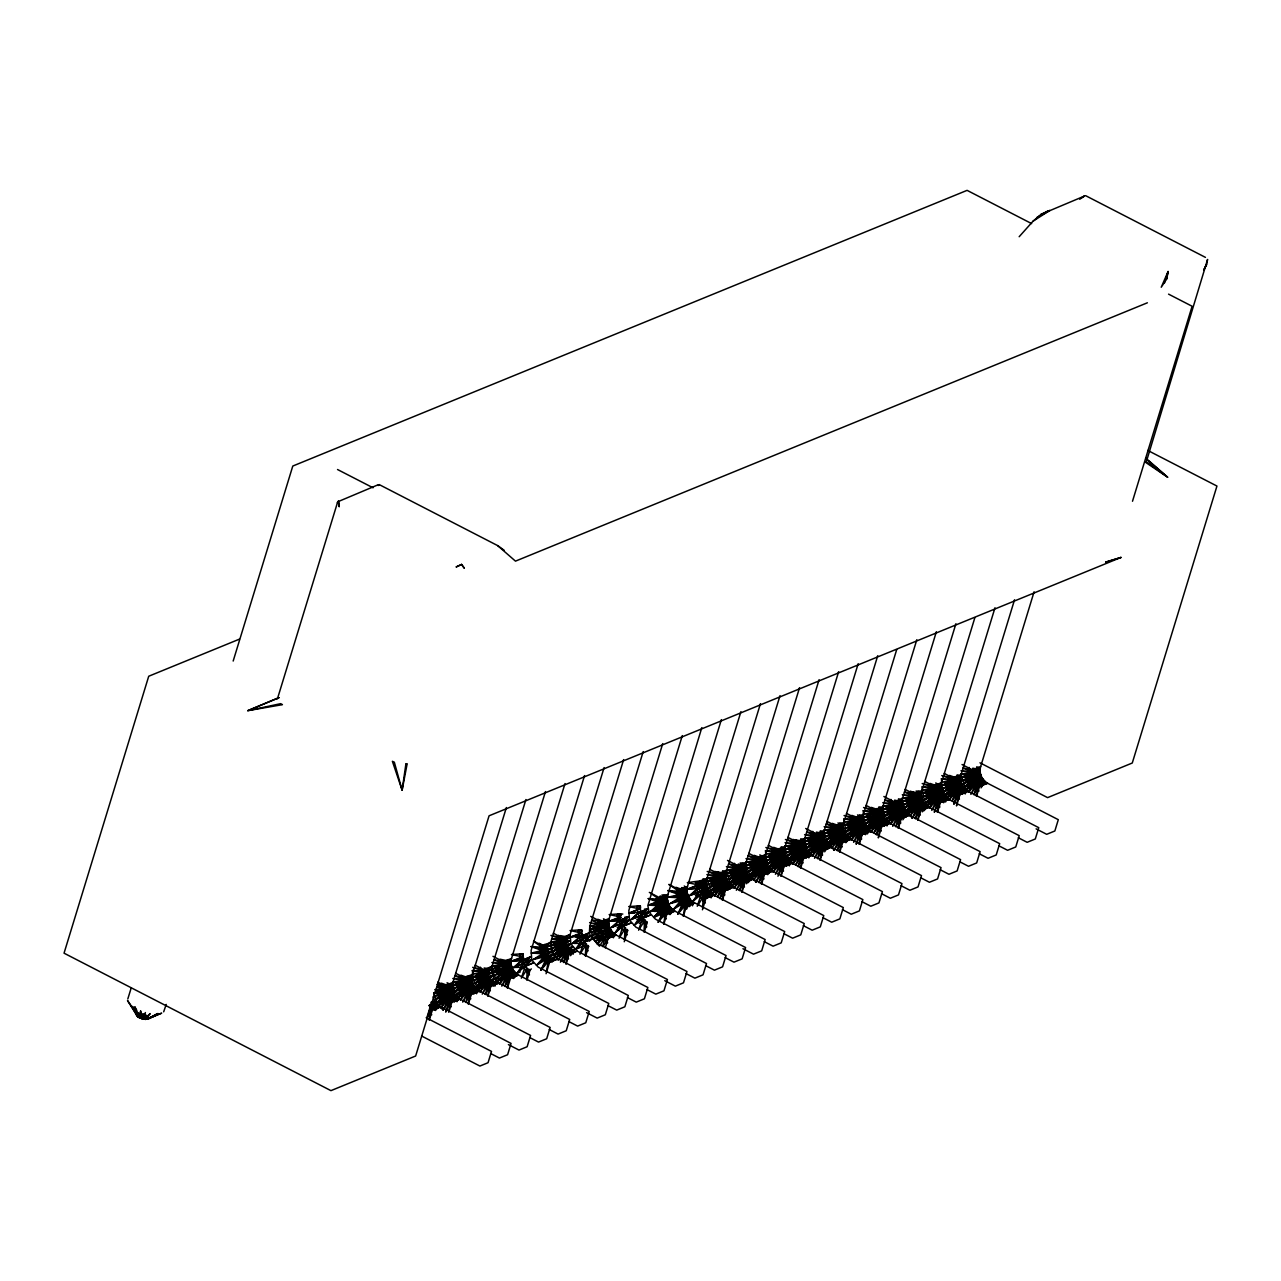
<?xml version="1.0" encoding="UTF-8"?>
<svg xmlns="http://www.w3.org/2000/svg" width="1281" height="1281" viewBox="0 0 1281 1281"><rect width="100%" height="100%" fill="white"/><g stroke="black" fill="none" stroke-linecap="round" stroke-linejoin="round"><path stroke-width="1.5" d="M379.304 484.634L378.199 485.451L379.304 484.634L497.669 545.61L504.314 550.398M526.651 979.853L527.388 968.628L523.593 963.296L522.968 953.721L511.423 954.553L522.44 956.827L511.856 961.07L531.743 959.965L538.132 967.091L608.779 1003.471L605.321 1014.776L597.17 1018.107L586.57 1012.647M585.289 955.882L586.025 944.657L582.231 939.325L581.606 929.75L570.061 930.566L581.078 932.856L570.493 937.1L581.286 936.123L589.42 932.792L589.756 926.419L643.206 751.595M624.375 939.886L625.112 928.677L620.372 920.142L620.693 913.769L609.148 914.586L620.164 916.876L609.58 921.119L629.467 920.014L635.856 927.124L706.504 963.52L703.045 974.825L694.894 978.156L686.072 973.608M643.927 931.895L644.663 920.687L640.868 915.339L640.244 905.779L628.699 906.596L639.699 908.886L629.131 913.129L634.479 913.081M702.548 907.925L703.301 896.716L698.545 888.181L698.882 881.792L707.016 878.478L760.466 703.653M508.397 1044.607L518.997 1050.068L527.131 1046.737L530.59 1035.432L459.943 999.052L451.809 1002.383C445.996 999.324 442.938 991.974 444.795 985.681L452.93 982.351L506.379 807.526M454.339 1002.03L457.349 997.275L449.215 1000.605L445.676 1012.086L450.464 1001.582L459.943 999.052C454.147 995.994 451.072 988.644 452.93 982.351M529.71 1037.53L538.532 1042.077L546.683 1038.747L550.141 1027.442L479.494 991.062L471.344 994.392C465.547 991.334 462.473 983.968 464.33 977.691L472.481 974.361L525.931 799.536M466.012 1002.334L470.015 993.592L479.494 991.062C473.682 988.003 470.623 980.654 472.481 974.361M549.261 1029.54L558.084 1034.087L566.234 1030.757L569.693 1019.452L499.03 983.071L490.895 986.402C485.083 983.344 482.024 975.978 483.882 969.701L492.032 966.37L545.482 791.546M568.796 1021.549L577.635 1026.097L585.769 1022.766L589.228 1011.462L518.581 975.081L510.446 978.412C504.634 975.353 501.56 967.988 503.433 961.711L511.567 958.38L565.017 783.556M511.567 958.38C509.71 964.657 512.768 972.023 518.581 975.081L509.101 977.611L505.114 986.354M627.434 997.579L636.257 1002.126L644.407 998.796L647.866 987.491L577.219 951.094L569.068 954.425C563.272 951.367 560.197 944.017 562.055 937.74L570.205 934.409L623.655 759.585M664.759 980.686L675.359 986.146L683.494 982.815L686.952 971.51L616.305 935.114C610.493 932.056 607.434 924.706 609.292 918.429L662.741 743.604M725.158 957.612L733.981 962.159L742.131 958.845L745.59 947.54L674.943 911.143C669.13 908.085 666.072 900.735 667.929 894.458L721.379 719.634M764.245 941.631L773.084 946.179L781.218 942.848L784.677 931.559L714.029 895.163C708.217 892.104 705.158 884.755 707.016 878.478M783.796 933.641L792.619 938.188L800.769 934.858L804.228 923.553L733.581 887.173L725.43 890.503C719.618 887.445 716.559 880.095 718.417 873.802L726.567 870.488L780.017 695.663M720.098 898.461L724.101 889.703L733.581 887.173C727.768 884.114 724.694 876.764 726.567 870.488M803.331 925.651L812.17 930.198L820.304 926.868L823.763 915.563L753.116 879.182L744.982 882.513C739.169 879.455 736.095 872.105 737.968 865.812L746.102 862.481L799.552 687.673M739.649 890.471L743.637 881.712L753.116 879.182C747.319 876.124 744.245 868.774 746.102 862.481M822.882 917.66L831.705 922.208L839.856 918.877L843.314 907.572L772.667 871.192L764.517 874.523C758.72 871.464 755.646 864.115 757.503 857.822L765.654 854.491L819.103 679.683M759.185 882.481L763.188 873.722L772.667 871.192C766.855 868.134 763.796 860.784 765.654 854.491M842.434 909.67L851.257 914.218L859.407 910.887L862.85 899.582L792.202 863.202L784.068 866.532C778.256 863.474 775.197 856.124 777.055 849.831L785.205 846.501L838.655 671.692M777.935 876.236L782.723 865.732L792.202 863.202C786.406 860.143 783.332 852.794 785.205 846.501M861.969 901.68L870.808 906.227L878.942 902.897L882.401 891.592L811.754 855.212L803.603 858.542C797.807 855.484 794.732 848.134 796.606 841.841L804.74 838.511L858.19 663.702M798.287 866.484L802.274 857.742L811.754 855.212C805.941 852.153 802.883 844.803 804.74 838.511M881.52 893.69L890.343 898.237L898.493 894.907L901.952 883.602L831.305 847.221L823.155 850.552C817.342 847.494 814.284 840.144 816.141 833.851L824.291 830.52L877.741 655.712M817.822 858.494L821.826 849.751L831.305 847.221C825.492 844.163 822.418 836.813 824.291 830.52M901.055 885.699L909.894 890.247L918.029 886.916L921.487 875.612L850.84 839.231L842.706 842.562C836.893 839.503 833.819 832.154 835.692 825.861L843.827 822.53L896.7 649.611M837.374 850.504L841.361 841.761L850.84 839.231C845.044 836.173 841.969 828.823 843.827 822.53M920.607 877.709L929.43 882.257L937.58 878.926L941.039 867.621L870.391 831.241L862.241 834.572C856.445 831.513 853.37 824.163 855.228 817.87L863.378 814.54L916.828 639.715M864.771 834.219L867.797 829.464L859.647 832.794L856.124 844.275L860.912 833.771L870.391 831.241C864.579 828.183 861.521 820.833 863.378 814.54M940.158 869.719L948.981 874.266L957.131 870.936L960.574 859.631L889.927 823.251L881.792 826.581C875.98 823.523 872.921 816.157 874.779 809.88L882.929 806.55L936.379 631.725M876.46 834.523L880.447 825.781L889.927 823.251C884.13 820.192 881.056 812.843 882.929 806.55M959.693 861.729L968.532 866.276L976.666 862.946L980.125 851.641L909.478 815.26L901.328 818.591C895.531 815.533 892.457 808.167 894.33 801.89L902.465 798.559L955.914 623.735M896.011 826.533L899.999 817.79L909.478 815.26C903.665 812.202 900.607 804.836 902.465 798.559M979.244 853.738L988.067 858.286L996.218 854.955L999.676 843.651L929.029 807.27L920.879 810.601C915.066 807.542 912.008 800.177 913.865 793.9L922.016 790.569L974.873 617.65M915.547 818.543L919.55 809.8L929.029 807.27C923.217 804.212 920.142 796.846 922.016 790.569M998.78 845.748L1007.619 850.296L1015.753 846.965L1019.212 835.66L948.564 799.28L940.43 802.595C934.618 799.552 931.543 792.186 933.417 785.91L941.551 782.579L995.001 607.754M942.96 802.258L945.97 797.487L937.836 800.817L934.297 812.298L939.085 801.81L948.564 799.28C942.768 796.222 939.694 788.856 941.551 782.579M1018.331 837.758L1027.154 842.306L1035.304 838.975L1038.763 827.67L968.116 791.29L959.965 794.604C954.169 791.562 951.094 784.196 952.952 777.919L961.102 774.589L1014.552 599.764M962.495 794.268L965.522 789.496L957.371 792.827L953.849 804.308L958.636 793.804L968.116 791.29C962.303 788.231 959.245 780.866 961.102 774.589M1036.105 828.855L1046.705 834.315L1054.855 830.985L1058.298 819.68L987.651 783.283L979.517 786.614C973.704 783.556 970.646 776.206 972.503 769.929L980.654 766.598L1034.103 591.774M974.184 794.572L978.172 785.813L987.651 783.283C981.854 780.241 978.78 772.875 980.654 766.598M490.399 990.805L488.093 988.516L494.274 978.86L491.696 972.743L492.032 966.37L483.529 971.222L472.337 970.534L473.538 980.301L479.959 991.846L487.148 983.472L494.274 978.86L499.03 983.071L489.55 985.601L485.563 994.344M563.736 962.383L567.739 953.624L577.219 951.094L570.83 943.985L570.205 934.409L561.702 939.261L552.383 938.685M609.292 918.429L601.157 921.76L601.782 931.335L608.155 938.445L616.305 935.114M429.103 1019.948L430.928 1009.572L437.814 1005.265L511.055 1043.423L507.596 1054.727L499.446 1058.058L490.623 1053.51M448.654 1011.958L450.464 1001.582L457.349 997.275L448.062 999.452L440.856 1007.843L443.162 1010.117L449.215 1000.605M468.189 1003.968L470.015 993.592L476.9 989.284L473.874 994.04M487.741 995.978L489.55 985.601L496.452 981.278L494.93 986.21M507.292 987.987L509.101 977.611L515.987 973.288L512.96 978.06M546.379 971.991L548.188 961.615L555.073 957.307L628.314 995.481L624.856 1006.786L616.721 1010.117L607.883 1005.569M565.914 964.001L567.739 953.624L574.625 949.317L573.103 954.249M663.638 924.049L665.463 913.673L672.349 909.366L669.322 914.122M683.189 916.059L684.999 905.683L691.9 901.376L765.141 939.549L761.683 950.854L753.532 954.169L742.932 948.725M692.541 905.811L693.149 902.352L684.999 905.683L677.697 914.234L682.597 903.569L690.747 900.239L691.9 901.376L688.874 906.131M722.276 900.079L724.101 889.703L730.987 885.395L727.96 890.151M741.827 892.088L743.637 881.712L750.522 877.405L746.503 883.746M761.362 884.098L763.188 873.722L770.073 869.415L767.047 874.17M780.914 876.108L782.723 865.732L789.624 861.424L786.598 866.18M800.465 868.118L802.274 857.742L809.16 853.434L806.133 858.19M820 860.127L821.826 849.751L828.711 845.444L824.676 851.785M839.551 852.137L841.361 841.761L848.246 837.454L845.236 842.209M859.087 844.147L860.912 833.771L867.797 829.464L858.51 831.641L851.305 840.016L846.02 831.625L843.699 818.703M884.322 826.229L887.349 821.473L880.447 825.781L878.334 837.886L881.792 826.581M898.189 828.167L899.999 817.79L906.884 813.467L902.849 819.824M917.724 820.16L919.55 809.8L926.435 805.477L922.4 811.834M937.276 812.17L939.085 801.81L945.97 797.487L936.683 799.68L929.478 808.055L924.193 799.664L921.872 786.742M957.019 775.886L960.558 777.695L952.6 779.44L941.423 778.752L941.839 785.269L943.745 791.674L949.029 800.065L956.234 791.69L965.522 789.496L958.636 793.804L956.507 805.909L959.965 794.604M976.362 796.19L978.172 785.813L985.073 781.506L981.038 787.863M1166.655 279.018L1168.096 271.492L1161.243 287.232L1166.655 279.018L1168.096 271.492L1164.381 283.165M1206.574 264.623L1203.804 269.827L1206.574 264.623L1207.583 259.435L1146.703 460.52M139.277 1017.69L140.622 1011.013L142.335 1018.859L145.442 1019.372L161.694 1013.143L147.763 1019.068L136.843 1013.912L127.508 1000.541L137.659 1016.666L142.335 1018.859L145.377 1012.566L143.936 1019.212L137.659 1016.666L131.351 1005.985L136.218 1009.06L139.277 1017.69L133.592 1007.555L137.659 1016.666L140.75 1018.347L140.622 1011.013M604.104 767.575L550.654 942.4L542.52 945.73C540.662 952.007 543.72 959.373 549.533 962.415L557.667 959.101L548.188 961.615L540.886 970.165L545.786 959.501L552.896 954.889L555.073 957.307L546.939 960.638L540.886 970.165M740.93 711.644L687.481 886.468L687.144 892.841L690.747 900.239L686.664 909.126M127.812 998.972L131.19 987.971M233.174 661.044L292.789 466.044L967.091 190.357L1031.621 223.599M166.21 1004.416L163.68 1011.83M277.433 698.818L337.72 501.8L378.231 484.73M429.375 1019.788L432.257 1010.373L440.408 1007.042L430.928 1009.572L426.925 1018.315M448.926 1011.798L451.809 1002.383M468.462 1003.808L471.344 994.392M488.013 995.817L490.895 986.402M507.564 987.827L510.446 978.412M584.568 775.565L531.119 950.39L531.743 959.965L516.98 973.304L520.246 971.959M527.099 979.837L529.982 970.422L527.388 968.628L521.351 978.156L525.21 966.21L533.36 962.88L523.353 967.155L516.98 973.304L523.593 963.296L530.798 956.763L522.648 960.093L511.856 961.07L523.593 957.419M546.074 973.72L549.533 962.415M566.186 963.856L569.068 954.425M585.737 955.866L588.62 946.435L586.025 944.657L579.973 954.185L583.848 942.224L590.381 935.995L589.42 932.792L579.396 937.019L572.383 943.505L590.381 935.995L596.754 943.104L667.417 979.501L663.958 990.805L655.808 994.136L646.985 989.589M605.289 947.876L608.155 938.445L614.976 934.313L613.375 937.82M682.293 735.614L628.843 910.439L629.467 920.014L614.704 933.337L621.317 923.329L628.523 916.812L624.92 917.132M624.247 941.759L627.706 930.454L625.112 928.677L619.075 938.204M701.828 727.624L647.85 905.555L649.003 912.008L655.392 919.134L726.039 955.53L722.58 966.835L714.446 970.165L705.607 965.602M644.375 931.895L647.257 922.464L644.663 920.687L639.619 928.629M663.91 923.889L666.793 914.474L674.943 911.143L665.463 913.673L658.162 922.224L663.062 911.56L671.196 908.229L664.006 916.604L666.296 918.893M683.462 915.899L686.344 906.484L694.478 903.153L684.999 905.683C680.083 902.256 677.617 895.579 679.33 889.799L687.481 886.468M702.436 909.798L705.879 898.493L712.7 894.362L711.099 897.869M722.548 899.919L725.43 890.503M742.099 891.928L744.982 882.513M761.635 883.938L764.517 874.523M781.186 875.948L784.068 866.532M800.737 867.958L803.603 858.542M820.272 859.967L823.155 850.552M839.824 851.977L842.706 842.562M859.359 843.987L862.241 834.572M898.461 828.006L901.328 818.591M917.997 820.016L920.879 810.601M937.548 812.026L940.43 802.595M976.634 796.045L979.517 786.614M1132.5 501.255L1192.115 306.255L1168.56 294.134M427.133 1016.794L429.663 1008.595L437.814 1005.265L434.739 1001.422L433.074 996.714M465.724 1002.447L468.75 992.599L476.9 989.284L468.558 996.522L462.137 984.961L460.936 975.193L471.952 979.1L453.218 985.057L455.123 991.446L460.407 999.837L467.613 991.462L475.747 988.131L468.558 996.522L470.848 998.796M485.275 994.456L488.301 984.609L496.452 981.278L493.425 986.05M504.81 986.466L507.852 976.618L515.987 973.288L506.7 975.482L499.494 983.856L494.21 975.465L491.904 965.794L502.889 964.817L511.039 961.487L500.022 959.213L511.039 963.12L492.304 969.06L503.097 968.084L511.247 964.753L500.455 965.746L492.304 969.06M563.448 962.495L566.474 952.648L574.625 949.317L570.589 955.674M602.534 946.515L605.577 936.667L612.558 932.2L603.399 934.233L593.391 938.525L589.628 925.843L608.763 923.169L597.747 919.262L600.068 932.184L607.674 942.864M719.81 898.573L722.836 888.726L730.987 885.395L722.628 892.633L717.344 884.226L715.022 871.304M739.345 890.583L742.388 880.736L750.522 877.405L742.179 884.643L735.758 873.082L734.573 863.314M758.896 882.577L761.923 872.745L770.073 869.415L761.731 876.652L755.31 865.091L754.109 855.324L765.125 859.231L746.391 865.187L748.296 871.576L755.886 882.273L761.923 872.745M778.448 874.587L781.474 864.755L789.624 861.424L781.266 868.662L774.845 857.101L773.66 847.333L784.677 851.241L765.942 857.197L767.831 863.586L773.132 871.993L780.321 863.602L788.472 860.272L781.266 868.662L783.572 870.952M797.983 866.597L801.025 856.765L809.16 853.434L800.817 860.672L794.396 849.111L793.195 839.343M817.534 858.606L820.561 848.775L828.711 845.444L820.352 852.682L813.947 841.121L812.746 831.353M837.069 850.616L840.112 840.784L848.246 837.454L839.904 844.691L833.483 833.13L832.298 823.363L843.314 827.27L824.58 833.226L826.469 839.615L834.059 850.296L840.112 840.784M876.172 834.636L879.198 824.788L887.349 821.473L878.99 828.711L873.706 820.304L871.384 807.382L882.401 811.289L863.666 817.246L865.556 823.635L870.856 832.026L878.045 823.651L886.196 820.32L878.99 828.711L881.296 830.985M895.707 826.645L898.75 816.798L906.884 813.467L898.541 820.705L892.12 809.16L890.919 799.392M915.258 818.655L918.285 808.807L926.435 805.477L918.077 812.714L911.672 801.169L910.471 791.402L921.471 793.676L913.337 798.639L902.753 801.249L904.642 807.654L912.248 818.335L918.285 808.807M973.896 794.684L976.923 784.837L985.073 781.506L976.714 788.744L970.293 777.199L969.109 767.431M619.62 936.491L622.934 926.243L631.085 922.912L621.077 927.204L614.704 933.337M638.611 930.214L642.486 918.253L649.003 912.008L638.034 913.049L631.021 919.534L639.171 916.203L646.761 926.884M707.64 888.037L699.506 891.368L708.377 889.542L701.123 894.282L697.248 906.243L703.301 896.716L710.282 892.249L701.123 894.282L692.893 901.376L699.506 891.368L707.08 886.468L695.903 885.828L687.753 889.158L707.64 888.037L689.658 895.547L696.672 889.078L707.08 886.468L687.753 889.158L706.488 881.584L702.933 879.759M157.467 1013.607L148.436 1018.619L136.843 1013.912L134.425 1007.058M457.013 1001.742L458.614 998.251L450.464 1001.582M476.564 993.752L478.149 990.261L470.015 993.592M789.272 865.908L790.873 862.401L782.723 865.732M808.823 857.918L810.425 854.411L802.274 857.742M867.461 833.931L869.046 830.44L860.912 833.771M886.996 825.941L888.598 822.45L880.447 825.781M945.634 801.97L947.235 798.479L939.085 801.81M965.185 793.98L966.771 790.489L958.636 793.804M443.162 1010.117L448.062 999.452L456.212 996.122L449.007 1004.512L451.312 1006.786M512.384 977.483L514.834 972.151L505.675 974.201L497.444 981.294L505.579 977.963L514.834 972.151L506.7 975.482L501.8 986.146L507.852 976.618M717.616 896.476L721.683 887.573L729.834 884.258L722.628 892.633L724.934 894.923M755.886 882.273L760.786 871.592L768.92 868.262L761.731 876.652L764.02 878.942M795.789 864.499L799.872 855.612L808.007 852.281L800.817 860.672L803.123 862.946M834.059 850.296L838.959 839.631L847.109 836.301L839.904 844.691L842.209 846.965M873.962 832.538L878.045 823.651L887.349 821.473M912.248 818.335L917.132 807.67L925.282 804.34L918.077 812.714L920.382 815.004M952.151 800.577L956.234 791.69L964.369 788.359L957.179 796.734L959.469 799.024M136.378 1014.856L145.442 1019.372L150.181 1013.607L143.936 1019.212L136.378 1014.856L135.274 1006.866M603.063 946.531L608.155 938.445M434.787 1010.02L437.814 1005.265L430.368 1007.01M468.75 992.599L462.713 1002.126L467.613 991.462L476.9 989.284M488.301 984.609L482.248 994.136L487.148 983.472L496.452 981.278L488.093 988.516L481.672 976.971L480.487 967.203M552.063 962.079L554.081 958.893M566.474 952.648L560.438 962.175L565.337 951.511L572.447 946.899L566.282 956.555L568.572 958.845M611.694 936.507L613.711 933.337L605.577 936.667L597.218 943.905L593.391 938.525L600.068 932.184L609.916 928.004L590.029 929.109L598.179 925.779L608.971 924.802L590.797 932.36L610.653 929.51L595.169 941.327L603.303 938.012L612.558 932.2L605.369 940.574L613.711 933.337M658.162 922.224L664.199 912.696L672.349 909.366L664.006 916.604L658.706 908.213L656.416 898.541L667.401 899.182L648.666 905.139L659.843 905.779L668.554 904.018L650.572 911.528L657.585 905.059L667.993 902.448L656.817 901.808L648.666 905.139L668.554 904.018L660.404 907.348L659.267 902.513L659.779 897.789L667.929 894.458M677.697 914.234L683.75 904.706L691.9 901.376L682.597 903.569L673.342 909.366L680.691 900.863L688.826 897.533L681.492 906.035L690.747 900.239L681.572 902.272L673.342 909.366M709.418 896.556L711.435 893.385L703.301 896.716L705.879 898.493L714.029 895.163M717.808 896.652L722.836 888.726M742.388 880.736L736.335 890.263L741.235 879.583L749.385 876.252L742.179 884.643L744.485 886.932M781.474 864.755L775.421 874.266L780.321 863.602L789.624 861.424M795.981 864.691L801.025 856.765M820.561 848.775L814.524 858.286L819.408 847.622L827.558 844.291L820.352 852.682L822.658 854.955M859.647 832.794L853.61 842.306L858.51 831.641L866.645 828.311L859.455 836.701L861.745 838.975M874.154 832.73L879.198 824.788M898.75 816.798L892.697 826.325L897.597 815.661L905.731 812.33L898.541 820.705L900.847 822.994M937.836 800.817L931.783 810.345L936.683 799.68L944.834 796.35L937.628 804.724L939.934 807.014M952.343 800.769L957.371 792.827M976.923 784.837L970.87 794.364L975.77 783.7L983.92 780.369L976.714 788.744L979.02 791.034M447.037 998.171L440.856 1007.843L437.029 1002.447L433.683 993.047L441.817 989.717L452.609 988.724L435.572 999.436L442.585 992.951L452.994 990.341L441.817 989.717L441.401 983.184L452.417 987.091L433.683 993.047L453.554 991.926L435.572 999.436L454.291 993.432L438.807 1005.265L446.957 1001.934L456.212 996.122L447.037 998.171L455.171 994.841L446.957 1001.934L437.029 1002.447L443.722 996.106L441.817 989.717M460.407 999.837L466.572 990.181L473.842 985.441L464.955 987.267L456.58 994.456L466.492 993.944L475.747 988.131L466.572 990.181L458.358 997.275L466.492 993.944L474.723 986.85L466.572 990.181M479.959 991.846L486.123 982.191L494.274 978.86L486.043 985.954L477.893 989.284L485.243 980.782L492.657 975.946L472.769 977.067L480.903 973.736L491.696 972.743L474.659 983.456L481.672 976.971L491.696 972.743L480.503 970.454L491.488 969.477L483.353 974.441L472.769 977.067L483.561 976.074L491.696 972.743L483.353 974.441L472.369 973.784L483.353 972.807L491.488 969.477L484.154 967.956M499.494 983.856L505.675 974.201L512.928 969.461L504.057 971.286L494.21 975.465L511.247 964.753L502.905 966.45L491.904 965.794M529.245 969.317L527.18 972.535L529.485 974.825M558.66 935.242L559.861 945.01L552.848 951.495L569.885 940.782L559.092 941.759L550.942 945.09L570.83 943.985L563.416 948.821L556.082 957.323L558.132 959.885L564.297 950.23L572.447 946.899L564.216 953.993L556.082 957.323L552.848 951.495L550.542 941.823L561.526 940.846L569.661 937.516L560.502 935.61M587.883 945.346L585.817 948.564L588.123 950.854M627.21 934.874L624.904 932.584L626.969 929.365M646.505 921.375L644.455 924.594L647.241 922.176M714.494 895.963L720.659 886.292L727.912 881.552L719.041 883.378L710.667 890.567L714.494 895.963L721.683 887.573L730.987 885.395M734.029 887.973L740.21 878.302L747.464 873.562L738.593 875.387L730.202 882.577L734.029 887.973L741.235 879.583L750.522 877.405M759.745 870.311L767.895 866.981L759.665 874.074L751.531 877.405L759.745 870.311L768.92 868.262L759.665 874.074L749.753 874.587L758.128 867.397L767.015 865.572L759.745 870.311L753.58 879.983L760.786 871.592L770.073 869.415M773.132 871.993L779.296 862.321L786.55 857.581L777.679 859.407L767.831 863.586L774.845 857.101L785.253 854.507L774.076 853.867L765.942 857.197L765.51 850.664L776.702 851.353L784.661 849.623L781.106 847.798M792.667 864.002L798.848 854.331L806.101 849.591L797.23 851.417L787.383 855.596L792.667 864.002L799.872 855.612L809.16 853.434M812.218 856.012L818.383 846.341L825.637 841.601L816.766 843.426L806.918 847.606L812.218 856.012L819.408 847.622L828.711 845.444M837.966 822.914L843.298 825.637L835.148 828.967L824.179 829.944L824.58 833.226L832.714 829.896L843.891 830.536L833.483 833.13L826.469 839.615L836.317 835.436L845.188 833.611L837.934 838.35L831.753 848.022L838.959 839.631L848.246 837.454M851.305 840.016L857.469 830.36L864.739 825.621L855.852 827.446L846.02 831.625L853.034 825.14L863.442 822.53L852.265 821.906L844.115 825.236L864.002 824.115L846.02 831.625L863.058 820.913L851.865 818.623L851.833 815.373L862.85 819.28L844.115 825.236L854.907 824.243L863.058 820.913L852.265 821.906L851.865 818.623L862.85 819.28M870.856 832.026L877.021 822.37L884.274 817.63L875.403 819.456L865.556 823.635L872.569 817.15L882.977 814.54L871.801 813.915L863.666 817.246L863.234 810.713L874.427 811.401L882.385 809.656L878.83 807.847M890.391 824.035L896.572 814.38L903.826 809.64L894.955 811.465L885.107 815.645L890.391 824.035L897.597 815.661L906.884 813.467M916.107 806.39L924.258 803.059L916.027 810.152L907.877 813.483L916.107 806.39L925.282 804.34L916.027 810.152L906.115 810.665L914.49 803.475L923.361 801.65L916.107 806.39L909.942 816.045L917.132 807.67L926.435 805.477M929.478 808.055L935.658 798.399L942.912 793.66L934.041 795.485L925.651 802.675L935.578 802.162L944.834 796.35L935.658 798.399L927.428 805.493L935.578 802.162L943.793 795.069L935.658 798.399M949.029 800.065L955.194 790.409L962.463 785.669L953.576 787.495L945.202 794.684L955.114 794.172L964.369 788.359L955.194 790.409L946.979 797.503L955.114 794.172L963.344 787.078L955.194 790.409M968.58 792.074L974.745 782.403L981.999 777.679L973.128 779.505L964.737 786.694L968.58 792.074L975.77 783.7L985.073 781.506M337.367 502.776L338.472 501.063L339.193 506.603L338.472 501.063M644.455 909.142L648.058 908.821L640.868 915.339L634.255 925.346L642.486 918.253L650.62 914.922L640.628 919.214L635.536 924.129M435.412 1010.517L439.063 1006.242L430.928 1009.572L429.663 1008.595M456.18 1001.102L458.614 998.251M475.715 993.111L478.149 990.261M513.601 978.54L517.252 974.281L509.101 977.611M612.542 937.164L614.976 934.313L605.577 936.667L599.524 946.195L597.218 943.905L603.399 934.233L611.533 930.903L603.303 938.012L593.391 938.525L609.356 926.419L598.179 925.779M669.947 914.618L673.598 910.343L665.463 913.673L660.404 907.348L669.29 905.523L653.806 917.356L661.941 914.026L671.196 908.229L662.021 910.263L670.171 906.932L661.941 914.026M689.498 906.628L693.149 902.352M710.266 897.212L712.7 894.362L703.301 896.716M729.802 889.222L732.236 886.372L724.101 889.703M748.136 882.657L751.787 878.382L743.637 881.712M767.671 874.667L771.322 870.391L763.188 873.722M788.439 865.251L790.873 862.401M807.991 857.261L810.425 854.411M827.526 849.271L829.96 846.421L821.826 849.751M845.86 842.706L849.511 838.431L841.361 841.761M865.396 834.716L869.046 830.44M886.164 825.3L888.598 822.45M905.715 817.31L908.149 814.46L899.999 817.79M924.033 810.729L927.684 806.47L919.55 809.8M943.585 802.739L947.235 798.479M964.337 793.323L966.771 790.489M431.761 1014.776L429.455 1012.502L436.661 1004.112L429.327 1005.745M558.132 959.885L565.337 951.511L574.625 949.317L566.282 956.555L559.861 945.01L551.711 948.34L570.83 943.985L562.439 951.175L554.305 954.505L560.982 948.164L570.83 943.985L552.848 951.495L560.982 948.164M705.399 902.913L703.093 900.623L710.282 892.249L701.027 898.045L697.793 892.217L695.503 882.545L706.488 883.201L689.658 895.547L708.377 889.542L699.266 895.227L692.893 901.376M438.807 1005.265L446.14 996.762L454.291 993.432L445.42 995.257L437.029 1002.447L455.171 994.841M458.358 997.275L465.692 988.772L473.842 985.441L464.715 991.126L456.58 994.456L463.258 988.115L473.842 985.441M497.444 981.294L504.778 972.791L512.928 969.461L505.579 977.963L495.667 978.476L502.344 972.135L511.631 966.37L500.455 965.746L493.073 972.311L502.344 972.135L512.928 969.461M555.073 957.307L545.786 959.501L536.531 965.314L543.865 956.811L551.278 951.975L550.654 942.4L542.151 947.251L530.975 946.563L541.991 950.47L550.334 948.773L533.296 959.485L552.896 954.889L551.278 951.975L539.541 949.749L550.334 948.773L542.199 952.103L531.407 953.08L541.991 950.47L550.125 945.506L544.617 944.369M653.806 917.356L661.14 908.853L669.29 905.523L660.163 911.223L653.806 917.356L663.062 911.56L672.349 909.366M712.428 893.385L720.659 886.292L729.834 884.258L720.579 890.055L712.428 893.385L719.778 884.883L727.912 881.552L718.801 887.237L710.667 890.567L706.904 877.885L717.888 876.925L726.023 873.594L722.484 871.769M731.979 885.395L740.21 878.302L749.385 876.252L740.13 882.065L731.979 885.395L739.313 876.893L747.464 873.562L738.352 879.246L730.202 882.577L726.455 869.895L737.424 868.934L745.574 865.604L740.242 862.866M751.531 877.405L758.864 868.902L767.015 865.572L757.888 871.256L749.753 874.587L756.43 868.246L767.015 865.572M771.066 869.415L779.296 862.321L788.472 860.272L779.216 866.084L771.066 869.415L778.416 860.912L786.55 857.581L777.439 863.266L769.289 866.597L775.982 860.256L785.829 856.076L765.942 857.197L776.734 856.204L784.869 852.874L773.676 850.584L784.677 851.241M790.617 861.424L798.848 854.331L808.007 852.281L798.752 858.094L790.617 861.424L797.951 852.922L806.101 849.591L796.99 855.276L788.84 858.606L795.517 852.265L805.365 848.086L785.477 849.207L785.077 845.924L796.061 844.948L804.212 841.617L800.657 839.808M810.152 853.434L818.383 846.341L827.558 844.291L818.303 850.104L810.152 853.434L817.502 844.932L825.637 841.601L816.525 847.285L808.391 850.616L815.068 844.275L824.916 840.096L805.028 841.217L804.628 837.934L815.613 836.957L823.747 833.627L820.208 831.817M829.704 845.444L837.934 838.35L847.109 836.301L837.854 842.113L829.704 845.444L837.037 836.941L845.188 833.611L836.077 839.295L827.926 842.626L834.62 836.285L844.451 832.106L824.58 833.226L835.372 832.234L843.506 828.903L832.314 826.613L843.314 827.27M849.255 837.454L857.469 830.36L866.645 828.311L857.389 834.123L849.255 837.454L856.589 828.951L864.739 825.621L855.612 831.305L847.478 834.636L854.155 828.295L864.739 825.621M868.79 829.464L877.021 822.37L886.196 820.32L876.941 826.133L868.79 829.464L876.14 820.961L884.274 817.63L875.163 823.315L867.013 826.645L873.706 820.304L883.554 816.125L863.666 817.246L874.459 816.253L882.593 812.923L871.4 810.633L882.401 811.289M888.341 821.473L896.572 814.38L905.731 812.33L896.476 818.143L888.341 821.473L895.675 812.971L903.826 809.64L894.714 815.324L886.564 818.655L893.241 812.314L903.089 808.135L883.201 809.256L882.801 805.973L893.786 804.996L901.936 801.666L898.381 799.856M907.877 813.483L915.226 804.98L923.361 801.65L914.25 807.334L906.115 810.665L912.793 804.324L923.361 801.65M927.428 805.493L934.762 796.99L942.912 793.66L933.801 799.344L925.651 802.675L932.328 796.334L942.912 793.66M946.979 797.503L954.313 789L962.463 785.669L953.336 791.354L945.202 794.684L951.879 788.343L962.463 785.669M966.515 789.512L974.745 782.403L983.92 780.369L974.665 786.182L966.515 789.512L973.864 781.01L981.999 777.679L972.887 783.364L964.737 786.694L960.99 774.012L971.959 773.035L980.109 769.705L976.554 767.879M1019.164 236.729L1033.03 221.197L1041.069 214.327L1084.495 196.041L1079.691 199.276M484.266 983.135L494.274 978.86L485.243 980.782L476.116 986.466L482.809 980.125L474.659 983.456L492.657 975.946L484.266 983.135L476.116 986.466L486.043 985.954M720.659 886.292L728.809 882.961L720.579 890.055L710.667 890.567L717.344 884.226L727.912 881.552M740.21 878.302L748.344 874.971L740.13 882.065L730.202 882.577L736.895 876.236L747.464 873.562M974.745 782.403L982.895 779.088L974.665 786.182L964.737 786.694L971.43 780.353L981.999 777.679M468.398 975.658L471.936 977.467L463.802 980.798L452.817 981.774L453.218 985.057L461.368 981.726L472.545 982.351L462.137 984.961L455.123 991.446L463.258 988.115M522.648 960.093L513.745 967.475L531.743 959.965L523.353 967.155L513.745 967.475L520.775 960.99L530.798 956.763M593.391 938.525L601.542 935.194L610.653 929.51L591.934 935.514L598.948 929.029L609.356 926.419L590.029 929.109M715.455 877.837L726.247 876.861L718.097 880.191L707.304 881.168L726.039 875.211L715.054 874.555L726.247 876.861L709.194 887.557L727.192 880.047L707.304 881.168L715.455 877.837L726.631 878.478L716.223 881.072L709.194 887.557L717.344 884.226M734.99 869.847L745.782 868.87L737.648 872.185L726.855 873.178L745.59 867.221L734.589 866.564L745.782 868.87L728.745 879.567L746.727 872.057L726.855 873.178L734.99 869.847L746.166 870.488L735.758 873.082L728.745 879.567L736.895 876.236M759.793 854.875L765.109 857.613L756.975 860.944L745.99 861.905L746.391 865.187L754.541 861.857L765.718 862.497L755.31 865.091L748.296 871.576L756.43 868.246M793.628 845.876L804.804 846.517L794.396 849.111L787.383 855.596L785.477 849.207L793.628 845.876L804.42 844.884L787.383 855.596L806.101 849.591M813.179 837.886L824.356 838.527L813.947 841.121L806.918 847.606L805.028 841.217L813.179 837.886L823.971 836.893L806.918 847.606L825.637 841.601M891.352 805.925L902.529 806.55L892.12 809.16L885.107 815.645L883.201 809.256L891.352 805.925L902.144 804.932L885.107 815.645L903.826 809.64M916.155 790.953L921.471 793.676L913.337 797.006L902.352 797.983L902.753 801.249L910.903 797.935L922.08 798.559L911.672 801.169L904.642 807.654L912.793 804.324M941.039 787.319L930.038 786.662L930.438 789.929L941.231 788.952L933.096 792.282L922.304 793.259L941.039 787.319L930.022 783.412L930.038 786.662L941.231 788.952L924.193 799.664L942.176 792.154L922.304 793.259L930.438 789.929L941.615 790.569L931.207 793.179L924.193 799.664L932.328 796.334L937.628 804.724L945.97 797.487M960.574 779.328L949.589 778.672L949.99 781.938L960.782 780.962L952.632 784.292L941.839 785.269L960.574 779.328L949.557 775.421L949.589 778.672L960.782 780.962L943.745 791.674L961.727 784.164L941.839 785.269L949.99 781.938L961.166 782.579L950.758 785.189L943.745 791.674L951.879 788.343L957.179 796.734L965.522 789.496M969.525 773.948L980.317 772.971L972.183 776.302L961.39 777.279L980.125 771.338L969.125 770.682L980.317 772.971L963.28 783.684L981.262 776.174L961.39 777.279L969.525 773.948L980.702 774.589L970.293 777.199L963.28 783.684L971.43 780.353M589.42 932.792L582.231 939.325L575.617 949.333L583.768 946.002L586.506 943.633M429.455 1012.502L437.814 1005.265M457.349 997.275L449.007 1004.512L443.722 996.106M531.359 968.916L527.18 972.535L523.353 967.155L519.606 954.473L523.256 954.153M588.603 946.163L585.817 948.564L580.533 940.174L578.227 930.502L581.894 930.182M624.904 932.584L627.69 930.166M703.093 900.623L705.879 898.205M708.649 895.803L711.435 893.385M867.797 829.464L859.455 836.701L855.612 831.305L852.265 821.906M430.144 1007.555L435.636 1002.831L429.119 1005.489M477.893 989.284L486.123 982.191M505.579 977.963L513.809 970.87L505.675 974.201M536.531 965.314L544.761 958.22L552.896 954.889L544.681 961.983L553.344 958.092M556.082 957.323L564.297 950.23M589.244 941.263L591.998 938.909L583.848 942.224L575.617 949.333L590.381 935.995L575.842 937.052M625.592 927.652L622.854 930.006L617.73 917.788L617.33 914.522L622.806 914.026M645.144 919.662L639.139 923.361M681.492 906.035L689.722 898.942L681.572 902.272L688.826 897.533L679.955 899.358L688.105 896.027L679.394 897.789L668.218 897.148L687.144 892.841L670.107 903.537L680.691 900.863M701.027 898.045L709.258 890.952L701.123 894.282M779.296 862.321L787.447 858.991L779.216 866.084L769.289 866.597L777.679 859.407L785.829 856.076L766.711 860.432L776.734 856.204M798.848 854.331L806.982 851L798.752 858.094L788.84 858.606L797.23 851.417L805.365 848.086L786.246 852.441L804.42 844.884L793.227 842.594L804.212 843.25L785.477 849.207L796.27 848.214M818.383 846.341L826.533 843.01L818.303 850.104L808.391 850.616L816.766 843.426L824.916 840.096L805.797 844.451L823.971 836.893L812.778 834.604L823.763 835.26L805.028 841.217L815.821 840.224M837.934 838.35L846.068 835.02L837.854 842.113L827.926 842.626L836.317 835.436L844.451 832.106L825.348 836.461L835.372 832.234M857.469 830.36L865.62 827.03L857.389 834.123L847.478 834.636L855.852 827.446L864.002 824.115L844.884 828.471L854.907 824.243M877.021 822.37L885.171 819.039L876.941 826.133L867.013 826.645L875.403 819.456L883.554 816.125L864.435 820.481L874.459 816.253M896.572 814.38L904.706 811.049L896.476 818.143L886.564 818.655L894.955 811.465L903.089 808.135L883.97 812.49L902.144 804.932L890.952 802.643L901.936 803.299L883.201 809.256L893.994 808.263M476.116 986.466L484.506 979.276L492.657 975.946L473.538 980.301L483.561 976.074M564.216 953.993L554.305 954.505L562.679 947.316M621.317 923.329L629.467 920.014L621.077 927.204L617.234 927.332M640.868 915.339L649.003 912.008L640.628 919.214L636.785 919.342M581.286 936.123L572.383 943.505L590.381 935.995M629.467 920.014L611.469 927.524L618.499 921.039L628.523 916.812L620.372 920.142L611.469 927.524L619.62 924.193M639.171 916.203L638.034 913.049L648.058 908.821L639.924 912.152L631.021 919.534L649.003 912.008M430.384 1004.272L434.739 1001.422L431.201 1002.158M1033.03 221.197L1049.715 210.532L1045.456 211.957M461.368 981.726L472.161 980.734L464.01 984.064L453.218 985.057L473.105 983.936L455.123 991.446L472.161 980.734L460.968 978.444L471.952 979.1M661.14 908.853L650.572 911.528L667.609 900.831L656.416 898.541M754.541 861.857L765.333 860.864L757.183 864.195L746.391 865.187L766.278 864.067L748.296 871.576L765.333 860.864L754.141 858.574L765.125 859.231M786.55 857.581L767.831 863.586L784.869 852.874L774.076 853.867M845.188 833.611L826.469 839.615L843.506 828.903L832.714 829.896M884.274 817.63L865.556 823.635L882.593 812.923L871.801 813.915M910.903 797.935L921.696 796.942L913.545 800.273L902.753 801.249L922.64 800.145L904.642 807.654L921.696 796.942L910.503 794.652L921.487 795.309L913.337 798.639L902.352 797.983M430.496 1007.987L436.661 1004.112L430.144 1006.786M431.713 1003.311L434.739 1001.422L431.217 1002.318M437.029 1002.447L446.14 996.762M445.18 999.116L454.291 993.432M456.58 994.456L465.692 988.772M504.778 972.791L495.667 978.476L504.057 971.286L512.192 967.956L493.073 972.311L503.097 968.084M554.305 954.505L563.416 948.821L572.447 946.899L562.439 951.175M710.667 890.567L719.778 884.883M730.202 882.577L739.313 876.893M749.753 874.587L758.864 868.902M769.289 866.597L778.416 860.912M788.84 858.606L797.951 852.922M808.391 850.616L817.502 844.932M827.926 842.626L837.037 836.941M847.478 834.636L856.589 828.951M867.013 826.645L876.14 820.961M886.564 818.655L895.675 812.971M906.115 810.665L915.226 804.98M925.651 802.675L934.762 796.99M945.202 794.684L954.313 789M964.737 786.694L973.864 781.01M675.936 887.285L686.952 891.192L676.352 893.818L687.529 894.458L678.257 900.223L688.826 897.533M435.108 989.877L444.267 990.421L452.401 985.457L447.069 982.735M452.817 981.774L463.818 982.431L471.936 977.467L466.444 976.33M502.905 966.45L511.039 961.487L503.065 963.232L491.888 962.543L502.889 964.817M569.661 937.516L561.542 942.48L550.942 945.09L561.735 944.113L569.885 940.782L558.692 938.493L569.661 937.516L561.702 939.261L550.878 935.386L562.055 937.74L553.344 933.241M660.051 896.043L667.385 897.565L659.427 899.31L648.25 898.605L659.267 902.513L667.385 897.565L662.069 894.827M667.785 890.615L678.802 892.905L686.936 889.574L678.978 891.32L667.785 890.615L678.802 894.522L686.936 889.574L681.428 888.438M706.904 877.885L717.888 878.542L726.023 873.594L716.864 871.688M726.455 869.895L737.44 870.552L745.574 865.604L738.24 864.083M745.99 861.905L756.991 862.561L765.109 857.613L759.617 856.461M784.661 849.623L776.526 852.938L765.542 853.915L776.526 854.571L784.661 849.623L779.152 848.47M785.077 845.924L796.077 846.581L804.212 841.617L795.037 839.728M804.628 837.934L815.613 838.591L823.747 833.627L816.413 832.106M824.179 829.944L835.164 830.6L843.298 825.637L837.79 824.5M857.341 816.509L862.834 817.646L854.699 820.977L843.715 821.954L854.715 822.61L862.834 817.646L857.517 814.924M882.385 809.656L874.234 812.987L863.266 813.963L874.25 814.62L882.385 809.656L876.877 808.519M882.801 805.973L893.802 806.63L901.936 801.666L894.602 800.145M935.514 784.548L941.023 785.685L932.872 789.016L921.904 789.993L932.888 790.649L941.023 785.685L935.69 782.963M960.558 777.695L952.423 781.026L941.439 782.002L952.44 782.659L960.558 777.695L955.066 776.558M960.99 774.012L971.975 774.669L980.109 769.705L972.775 768.184M706.664 879.999L687.337 882.625L698.337 884.915L706.664 879.999L703.045 878.702M1081.981 197.514L1084.495 196.041M1036.841 217.482L1049.715 210.532L1041.069 214.327M158.059 1013.495L148.436 1018.619L138.172 1013.431L136.843 1013.912L145.442 1019.372L158.62 1013.912L147.763 1019.068M158.62 1013.912L146.755 1019.308L136.843 1013.912M428.959 1005.681L435.636 1002.831M464.715 991.126L474.723 986.85M591.998 938.909L581.99 943.184L574.304 943.44M601.542 935.194L611.533 930.903M670.171 906.932L660.163 911.223L654.399 911.415M709.258 890.952L699.266 895.227L695.423 895.355M718.801 887.237L728.809 882.961M738.352 879.246L748.344 874.971M757.888 871.256L767.895 866.981M777.439 863.266L787.447 858.991M796.99 855.276L806.982 851M816.525 847.285L826.533 843.01M836.077 839.295L846.068 835.02M855.612 831.305L865.62 827.03M875.163 823.315L885.171 819.039M894.714 815.324L904.706 811.049M914.25 807.334L924.258 803.059M933.801 799.344L943.793 795.069M953.336 791.354L963.344 787.078M972.887 783.364L982.895 779.088M512.192 967.956L494.21 975.465M531.743 959.965L513.745 967.475M533.296 959.485L551.278 951.975L542.584 953.721L531.407 953.08M551.278 951.975L541.447 956.154L552.896 954.889M591.934 935.514L609.916 928.004M670.107 903.537L688.105 896.027M445.42 995.257L453.554 991.926L434.451 996.282L452.609 988.724L441.417 986.434L452.417 987.091M464.955 987.267L473.105 983.936L453.986 988.292L464.01 984.064M551.711 948.34L569.885 940.782L561.542 942.48L550.542 941.823M719.041 883.378L727.192 880.047L708.073 884.402L718.097 880.191M738.593 875.387L746.727 872.057L727.624 876.412L737.648 872.185M758.128 867.397L766.278 864.067L747.159 868.422L757.183 864.195M914.49 803.475L922.64 800.145L903.521 804.5L913.545 800.273M934.041 795.485L942.176 792.154L923.073 796.51L933.096 792.282M953.576 787.495L961.727 784.164L942.608 788.52L952.632 784.292M973.128 779.505L981.262 776.174L962.159 780.529L972.183 776.302M239.483 639.123L148.724 676.24L64.05 953.176L330.946 1090.643L415.636 1056.008L489.07 815.805L1121.019 557.427L1105.727 562.087M1147.376 302.796L515.474 561.142L497.669 545.61M507.484 959.677L511.215 959.901L503.065 963.232L494.05 960.013M663.958 894.682L667.561 895.979L659.427 899.31L650.764 893.385M722.596 870.712L726.199 872.009L718.065 875.323L706.872 874.635L717.888 876.925M742.131 862.721L745.75 864.002L737.6 867.333L726.423 866.645L737.424 868.934M784.837 848.022L776.702 851.353L765.862 847.494L777.055 849.831L784.837 848.022L781.234 846.741M800.769 838.751L804.388 840.032L796.238 843.362L785.061 842.674L796.061 844.948M820.32 830.761L823.923 832.042L815.789 835.372L804.596 834.684L815.613 836.957M839.856 822.77L843.474 824.051L835.324 827.382L824.147 826.693L835.148 828.967M859.407 814.78L863.01 816.061L854.875 819.392L845.556 818.815M882.561 808.071L874.427 811.401L863.586 807.526L874.779 809.88L882.561 808.071L878.958 806.79M898.493 798.8L902.112 800.081L893.962 803.411L882.785 802.723L893.786 804.996M918.045 790.809L921.647 792.09L913.513 795.421L902.32 794.732L913.337 797.006M960.734 776.11L952.6 779.44L941.775 775.565L952.952 777.919L960.734 776.11L957.131 774.813M976.682 766.823L980.285 768.12L972.151 771.45L960.958 770.762L971.959 773.035M435.108 989.605L444.251 988.788L452.401 985.457L446.893 984.32M570.493 937.1L582.231 933.449M603.431 918.813L608.763 921.535L600.613 924.866L589.612 922.576M640.532 906.195L636.865 906.532L637.265 909.798L629.131 913.129L639.924 912.152M667.385 897.565L659.251 900.895L648.25 898.605M678.802 894.522L686.952 891.192M656.817 901.808L667.609 900.831L659.459 904.162L648.666 905.139M698.545 888.181L706.696 884.851L695.503 882.545M434.451 996.282L442.585 992.951M453.986 988.292L462.137 984.961M473.538 980.301L481.672 976.971M590.797 932.36L598.948 929.029M708.073 884.402L716.223 881.072M727.624 876.412L735.758 873.082M747.159 868.422L755.31 865.091M766.711 860.432L774.845 857.101M786.246 852.441L794.396 849.111M805.797 844.451L813.947 841.121M825.348 836.461L833.483 833.13M844.884 828.471L853.034 825.14M864.435 820.481L872.569 817.15M883.97 812.49L892.12 809.16M903.521 804.5L911.672 801.169M923.073 796.51L931.207 793.179L930.438 789.929M942.608 788.52L950.758 785.189L949.99 781.938M962.159 780.529L970.293 777.199M444.859 993.672L452.994 990.341M464.395 985.681L472.545 982.351M503.481 969.701L511.631 966.37M659.843 905.779L667.993 902.448M679.394 897.789L687.529 894.458M718.481 881.808L726.631 878.478M738.032 873.818L746.166 870.488M757.567 865.828L765.718 862.497M777.119 857.838L785.253 854.507M796.654 849.847L804.804 846.517M816.205 841.857L824.356 838.527M835.756 833.851L843.891 830.536M855.292 825.861L863.442 822.53M874.843 817.87L882.977 814.54M894.378 809.88L902.529 806.55M913.929 801.89L922.08 798.559M933.481 793.9L941.615 790.569M953.016 785.91L961.166 782.579M972.567 777.919L980.702 774.589M650.572 911.528L669.29 905.523M431.489 1002.751L434.739 1001.422M978.172 785.813L986.322 782.483M1105.791 562.135L1121.019 557.427M500.455 965.746L511.039 963.12M963.184 767.976L972.503 769.929L980.285 768.12M941.023 785.685L933.048 787.431L922.224 783.556L933.417 785.91L941.199 784.1L933.048 787.431L923.729 786.854M904.546 791.946L913.865 793.9L921.647 792.09M884.995 799.936L894.33 801.89L902.112 800.081M862.834 817.646L854.875 819.392L844.051 815.517L855.228 817.87L863.01 816.061M826.373 823.907L835.692 825.861L843.474 824.051M806.822 831.897L816.141 833.851L823.923 832.042M787.271 839.888L796.606 841.841L804.388 840.032M748.184 855.868L757.503 857.822L765.285 856.012L757.151 859.343L745.974 858.654L756.975 860.944M728.649 863.858L737.968 865.812L745.75 864.002M709.098 871.849L718.417 873.802L726.199 872.009M667.561 895.979L659.779 897.789L649.323 892.393M591.822 919.806L601.157 921.76L608.939 919.95L600.613 924.866L591.742 920.318M494.098 959.757L503.433 961.711L511.215 959.901M455.011 975.738L464.33 977.691L472.129 975.882L463.978 979.212L452.801 978.524L463.802 980.798M437.333 984.112L444.795 985.681L452.577 983.872L444.427 987.203L436.981 986.738M980.109 769.705L972.151 771.45L963.12 768.216M921.471 793.676L913.513 795.421L904.482 792.202M901.936 801.666L893.962 803.411L884.947 800.193M843.298 825.637L835.324 827.382L826.309 824.163M823.747 833.627L815.789 835.372L806.758 832.154M804.212 841.617L796.238 843.362L785.413 839.503M765.109 857.613L757.151 859.343L748.12 856.124M745.574 865.604L737.6 867.333L728.585 864.115M726.023 873.594L718.065 875.323L707.224 871.464M491.488 969.477L483.529 971.222L472.689 967.347L483.882 969.701L475.155 965.201M471.936 977.467L463.978 979.212L454.947 975.994M452.401 985.457L444.427 987.203L437.221 984.625M698.337 884.915L706.488 883.201L700.979 881.248M971.975 774.669L980.317 772.971M952.44 782.659L960.782 780.962M932.888 790.649L941.231 788.952M913.337 798.639L921.696 796.942M893.802 806.63L902.144 804.932M874.25 814.62L882.593 812.923M854.715 822.61L863.058 820.913M835.164 830.6L843.506 828.903M815.613 838.591L823.971 836.893M796.077 846.581L804.42 844.884M776.526 854.571L784.869 852.874M756.991 862.561L765.333 860.864M737.44 870.552L745.782 868.87M717.888 878.542L726.247 876.861M659.267 902.513L667.609 900.831M463.818 982.431L472.161 980.734M444.267 990.421L452.609 988.724M695.903 885.828L706.696 884.851M676.352 893.818L687.144 892.841L679.01 896.172L668.218 897.148M621.317 917.468L609.58 921.119L620.372 920.142M433.683 993.047L444.475 992.054M148.692 1018.027L138.172 1013.431L145.265 1015.176M681.524 887.637L687.112 887.989L684.23 886.004M636.865 906.532L640.596 907.284M617.33 914.522L621.061 915.275M608.971 924.802L597.779 922.512L608.763 923.169L600.821 928.133L589.628 925.843M578.227 930.502L581.958 931.255M519.606 954.473L523.337 955.242M941.423 778.752L952.423 781.026M923.713 787.11L932.872 789.016M863.234 810.713L874.234 812.987M845.524 819.087L854.699 820.977M765.51 850.664L776.526 852.938M700.979 880.431L706.488 881.584M603.255 920.399L608.763 921.535M552.351 938.941L561.526 940.846M530.975 946.563L541.975 948.837L550.125 945.506L542.151 947.251L533.488 941.327M472.337 970.534L483.353 972.807M436.917 987.267L444.251 988.788M1085.615 195.657L1205.437 257.369M138.172 1013.431L145.265 1015.305M972.775 768.728L980.125 771.338M910.471 791.402L921.487 795.309M894.602 800.689L901.936 803.299M816.413 832.65L823.763 835.26M795.037 840L804.212 843.25M738.24 864.627L745.59 867.221M716.864 871.961L726.039 875.211M660.067 896.588L667.401 899.182M145.794 1015.032L143.392 1014.056L145.826 1015.209M139.981 1013.383L148.532 1017.322M137.659 1016.666L142.335 1018.859M539.125 943.232L547.131 947.187M337.527 469.519L373.043 487.789M1147.792 450.448L1216.95 486.059L1132.276 763.012L1047.586 797.631L979.965 762.803M962.031 764.533L972.503 769.929M944.241 773.42L952.952 777.919M924.69 781.41L933.417 785.91M905.155 789.4L913.865 793.9M883.858 796.494L894.33 801.89M866.052 805.397L874.779 809.88M846.517 813.387L855.228 817.87M826.966 821.377L835.692 825.861M805.685 828.471L816.141 833.851M787.879 837.358L796.606 841.841M768.328 845.348L777.055 849.831M748.793 853.338L757.503 857.822M727.496 860.432L737.968 865.812M709.706 869.319L718.417 873.802M590.685 916.363L601.157 921.76M533.793 941.231L542.52 945.73M492.961 956.315L503.433 961.711M455.62 973.208L464.33 977.691M437.814 982.095L444.795 985.681M426.157 1017.755L491.504 1051.413L488.045 1062.718L479.911 1066.048L421.625 1036.025M684.999 905.683L686.344 906.484M665.463 913.673L666.793 914.474M430.928 1009.572L432.257 1010.373M1148.833 461.16L1167.632 477.221L1145.054 461.993L1146.031 461.416L1167.632 477.221L1147.616 459.687M1145.999 457.958L1146.623 458.822M950.758 785.189L951.879 788.343M931.207 793.179L932.328 796.334M637.265 909.798L638.034 913.049M405.885 764.02L402.122 790.201L392.386 761.298L394.324 762.179L402.122 790.201L407.182 763.684L405.885 764.02M278.97 697.649L247.745 710.683L282.412 704.662L280.699 703.653L247.745 710.683L278.97 697.649M461.56 564.457L456.276 566.907L461.56 564.457L464.266 568.124L461.56 564.457M687.112 887.989L678.978 891.32L668.858 884.402L679.33 889.799L687.112 887.989"/></g></svg>
